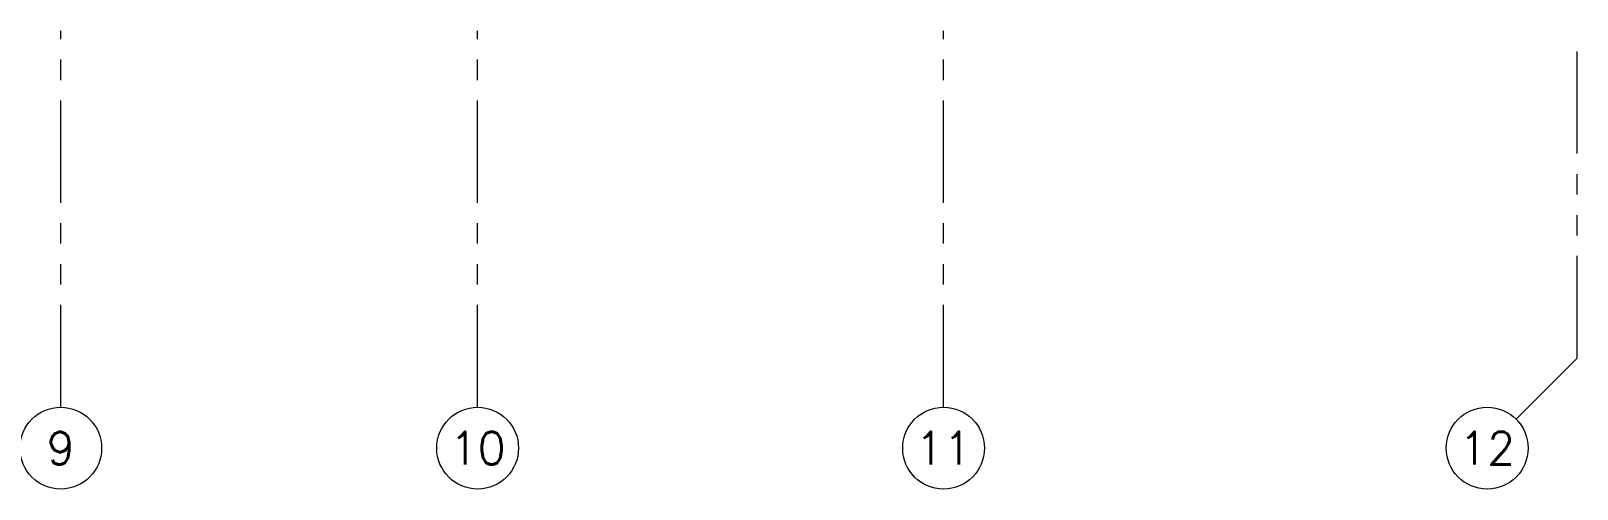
# Model space of a CAD drawing. Header units: millimetres. Extents: x 3738 to 3833, y 1327 to 1657.
# Drawn here: x 3785.86 to 3795.32, y 1428.44 to 1431.24 of the extents above; entities that cross this region are included whole.
import ezdxf
from ezdxf.enums import TextEntityAlignment as Align

# ---------------------------------------------------------------- set-up
doc = ezdxf.new("R2010")
doc.units = ezdxf.units.MM
doc.linetypes.add('PHANTOM', pattern=[63.5, 31.75, -6.35, 6.35, -6.35, 6.35, -6.35])
doc.linetypes.add('PHANTOM2', pattern=[1.25, 0.625, -0.125, 0.125, -0.125, 0.125, -0.125])
doc.layers.get('0').update_dxf_attribs({"color": 251, "lineweight": 9})
doc.layers.add('A-EJES', color=251, linetype='PHANTOM', lineweight=13)
doc.styles.add('ROMANS', font='romans.shx', dxfattribs={"width": 0.8})

# ---------------------------------------------------------------- blocks, each defined once
blk = doc.blocks.new('Ejes_Torre C')
blk.add_line((26.85, -2.5), (26.4768, -2.8732))
at = {"layer": 'A-EJES', "linetype": 'PHANTOM2'}
for points in [[(17.575, -2.8), (17.575, -0.5)], [(20.125, -2.8), (20.125, -0.5)], [(22.975, -2.8), (22.975, -0.5)], [(26.85, -2.5), (26.85, -0.5)]]:
    blk.add_lwpolyline(points, dxfattribs=at)
at = {"layer": 'A-EJES', "linetype": 'Continuous'}
for centre in [(17.575, -3.05), (20.125, -3.05), (22.975, -3.05), (26.3, -3.05)]:
    blk.add_circle(centre, 0.25, dxfattribs=at)
at = {"layer": 'A-EJES', "linetype": 'Continuous', "style": 'ROMANS'}
for s, p in [('9', (17.575, -3.05)), ('10', (20.125, -3.05)), ('11', (22.975, -3.05)), ('12', (26.3, -3.05))]:
    blk.add_text(s, height=0.2, dxfattribs=at).set_placement(p, align=Align.MIDDLE_CENTER)

msp = doc.modelspace()

# ---------------------------------------------------------------- block references
at = {"layer": 'A-EJES'}
msp.add_blockref('Ejes_Torre C', (3768.4721, 1431.7379), dxfattribs=at)

doc.saveas('drawing.dxf')
